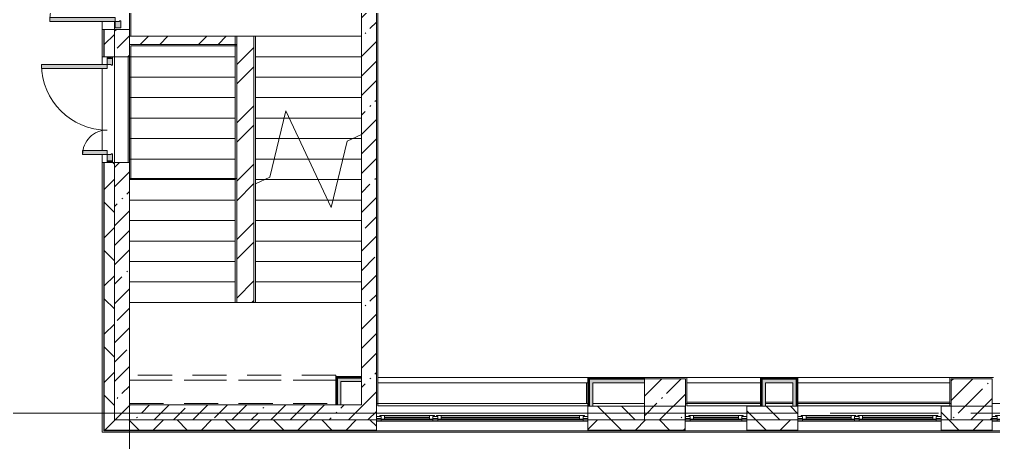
# Model space of a CAD drawing. Header units: millimetres. Extents: x 81711 to 274967, y -8553 to 29000.
# Drawn here: x 146454 to 160735, y -431 to 5765 of the extents above; entities that cross this region are included whole.
import ezdxf

# ---------------------------------------------------------------- set-up
doc = ezdxf.new("R2010")
doc.units = ezdxf.units.MM
doc.linetypes.add('200_ШТРИХ__ш1_п0_6_', pattern=[800, 500, -300])
doc.linetypes.add('Осевая', pattern=[3175, 635, -476.25, 1587.5, -476.25])
for name, color, linetype, lineweight in [('A-DETL-MBND-1', 7, '200_ШТРИХ__ш1_п0_6_', 9), ('A-GLAZ-3', 7, 'Continuous', 5), ('A-WALL', 7, 'Continuous', 9), ('A-WALL-10', 7, 'Continuous', 5), ('I-WALL-27', 7, 'Continuous', 5), ('S-COLS-1', 7, 'Continuous', 5), ('S-STRS-2', 7, 'Continuous', 5), ('S-STRS-MBND-1', 7, 'Continuous', 5), ('Оси', 7, 'Continuous', 9), ('Оси-2', 7, 'Осевая', 9)]:
    doc.layers.add(name, color=color, linetype=linetype, lineweight=lineweight)
for name, color, linetype, lineweight, true_color in [('A-DOOR-5', 7, 'Continuous', 5, 0xe2e2e2), ('A-DOOR-6', 7, 'Continuous', 5, 0xaaaaaa), ('A-DOOR-FRAM-4', 7, 'Continuous', 5, 0xaaaaaa), ('A-FLOR-2', 7, 'Continuous', 5, 0xaaaaaa), ('I-WALL-25', 7, 'Continuous', 5, 0xe7e7e7), ('I-WALL-26', 7, 'Continuous', 9, 0xe7e7e7)]:
    doc.layers.add(name, color=color, linetype=linetype, lineweight=lineweight, true_color=true_color)
pattern_1 = [(45, (147956.67, 0), (-353.5534, 353.5534), []), (135, (147956.67, 0), (-353.5534, -353.5534), [])]
pattern_2 = [(45, (147956.67, 0), (-285.123, 285.123), []), (45, (148241.8, 0), (-285.123, 285.123), [504.031, -100.806, 16.764, -84.042])]
pattern_3 = [(45, (147956.7, 0), (-427.684, 427.684), []), (45, (148241.8, 0), (-427.684, 427.684), [])]
pattern_4 = [(45, (147956.7, 0), (-530.33, 530.33), []), (135, (147956.7, 0), (-530.33, -530.33), [])]

# ---------------------------------------------------------------- blocks, each defined once
blk = doc.blocks.new('120_Окно_СКБ_1Ст - 120_Окно_СКБ_1Ст 900х2500_h_-22445987-1_5_3_птичка')
at = {"layer": 'A-GLAZ-3'}
for p, q in [((-450, -127), (-450, -57)), ((-450, -57), (-380, -57)), ((450, -57), (-450, -57)), ((-380, -127), (-450, -127)), ((-450, -127), (-400, -127)), ((-380, -127), (-400, -127)), ((-400, -127), (-400, -137)), ((-400, -137), (400, -137)), ((400, -137), (-400, -137)), ((-380, -57), (-380, -127)), ((380, -87), (-380, -87)), ((-380, -87), (-380, -127)), ((-330, -137), (-330, -87)), ((-330, -107), (330, -107)), ((330, -117), (-330, -117)), ((330, -137), (330, -87)), ((380, -127), (380, -57)), ((380, -57), (450, -57)), ((380, -127), (380, -87)), ((450, -127), (380, -127)), ((400, -127), (380, -127)), ((400, -127), (450, -127)), ((400, -137), (400, -127)), ((450, -57), (450, -127))]:
    blk.add_line(p, q, dxfattribs=at)
blk = doc.blocks.new('120_Окно_СКБ_2Ст - 120_Окно_СКБ_2Ст 2100х2500 _мал створка справа_-22445857-1_5_3_птичка')
at = {"layer": 'A-GLAZ-3'}
for p, q in [((-1050, -127), (-1050, -57)), ((-1050, -57), (-980, -57)), ((1050, -57), (-1050, -57)), ((-980, -127), (-1050, -127)), ((-1050, -127), (-1000, -127)), ((-980, -127), (-1000, -127)), ((-1000, -127), (-1000, -137)), ((-1000, -137), (170, -137)), ((170, -137), (-1000, -137)), ((-980, -57), (-980, -127)), ((150, -87), (-980, -87)), ((-980, -87), (-980, -127)), ((-930, -137), (-930, -87)), ((-930, -107), (100, -107)), ((100, -117), (-930, -117)), ((100, -137), (100, -87)), ((150, -127), (150, -57)), ((150, -57), (220, -57)), ((150, -127), (150, -87)), ((220, -127), (150, -127)), ((170, -127), (150, -127)), ((170, -127), (200, -127)), ((170, -137), (170, -127)), ((220, -127), (200, -127)), ((200, -127), (200, -137)), ((200, -137), (1000, -137)), ((1000, -137), (200, -137)), ((220, -57), (220, -127)), ((980, -87), (220, -87)), ((220, -87), (220, -127)), ((270, -137), (270, -87)), ((270, -107), (930, -107)), ((930, -117), (270, -117)), ((930, -137), (930, -87)), ((980, -127), (980, -57)), ((980, -57), (1050, -57)), ((980, -127), (980, -87)), ((1050, -127), (980, -127)), ((1000, -127), (980, -127)), ((1000, -127), (1050, -127)), ((1000, -137), (1000, -127)), ((1050, -57), (1050, -127))]:
    blk.add_line(p, q, dxfattribs=at)
blk = doc.blocks.new('120_Окно_СКБ_2Ст - 120_Окно_СКБ_2Ст 3100х2500 _мал_створка слева_-V112-1_5_3_птичка')
at = {"layer": 'A-GLAZ-3'}
for p, q in [((-1550, -127), (-1550, -57)), ((-1550, -57), (-1480, -57)), ((1550, -57), (-1550, -57)), ((-1480, -127), (-1550, -127)), ((-1550, -127), (-1500, -127)), ((-1480, -127), (-1500, -127)), ((-1500, -127), (-1500, -137)), ((-1500, -137), (670, -137)), ((670, -137), (-1500, -137)), ((-1480, -57), (-1480, -127)), ((650, -87), (-1480, -87)), ((-1480, -87), (-1480, -127)), ((-1430, -137), (-1430, -87)), ((-1430, -107), (600, -107)), ((600, -117), (-1430, -117)), ((600, -137), (600, -87)), ((650, -127), (650, -57)), ((650, -57), (720, -57)), ((650, -127), (650, -87)), ((720, -127), (650, -127)), ((670, -127), (650, -127)), ((670, -127), (700, -127)), ((670, -137), (670, -127)), ((720, -127), (700, -127)), ((700, -127), (700, -137)), ((700, -137), (1500, -137)), ((1500, -137), (700, -137)), ((720, -57), (720, -127)), ((1480, -87), (720, -87)), ((720, -87), (720, -127)), ((770, -137), (770, -87)), ((770, -107), (1430, -107)), ((1430, -117), (770, -117)), ((1430, -137), (1430, -87)), ((1480, -127), (1480, -57)), ((1480, -57), (1550, -57)), ((1480, -127), (1480, -87)), ((1550, -127), (1480, -127)), ((1500, -127), (1480, -127)), ((1500, -127), (1550, -127)), ((1500, -137), (1500, -127)), ((1550, -57), (1550, -127))]:
    blk.add_line(p, q, dxfattribs=at)
blk = doc.blocks.new('110_Дверь_СКБ_2Ст_Наружная - ДН-1_л__ Двухстворчатая 1350 х3200 _ЛК_ в свету с верхним остеклением 2-22796854-1_5_3_птичка')
at = {"layer": 'A-DOOR-5'}
for points in [[(-715.5, 101), (-715.5, -91), (-655.5, -91), (-655.5, 869), (-715.5, 869)], [(694.5, -79), (694.5, -91), (754.5, -91), (754.5, 419), (694.5, 419), (694.5, -12.6)]]:
    blk.add_hatch(color=256, dxfattribs=at).paths.add_polyline_path(points)
h = blk.add_hatch(color=256, dxfattribs=at)
h.paths.add_polyline_path([(-805.5, -171), (-705.5, -171), (-705.5, -151), (-715.5, -151), (-715.5, -91), (-805.5, -91)])
h.paths.add_polyline_path([(744.5, -171), (844.5, -171), (844.5, -91), (754.5, -91), (754.5, -151), (744.5, -151)])
at = {"layer": 'A-DOOR-6'}
for p, q in [((-715.5, 869), (-715.5, -91)), ((-655.5, 869), (-715.5, 869)), ((-655.5, -91), (-655.5, 869)), ((754.5, 419), (694.5, 419)), ((694.5, 419), (694.5, -91)), ((754.5, -91), (754.5, 419)), ((-715.5, -91), (-655.5, -91)), ((694.5, -91), (754.5, -91))]:
    blk.add_line(p, q, dxfattribs=at)
for centre, radius, start, end in [((-715.5, -91), 960, 0, 90), ((754.5, -91), 510, 90, 180)]:
    blk.add_arc(centre, radius, start, end, dxfattribs=at)
at = {"layer": 'A-DOOR-FRAM-4'}
for p, q in [((-715.5, -91), (-805.5, -91)), ((-805.5, -91), (-805.5, -171)), ((-715.5, -151), (-715.5, -91)), ((754.5, -91), (754.5, -151)), ((844.5, -91), (754.5, -91)), ((844.5, -171), (844.5, -91)), ((-805.5, -171), (-705.5, -171)), ((-705.5, -151), (-715.5, -151)), ((-705.5, -171), (-705.5, -151)), ((754.5, -151), (744.5, -151)), ((744.5, -151), (744.5, -171)), ((744.5, -171), (844.5, -171))]:
    blk.add_line(p, q, dxfattribs=at)
blk = doc.blocks.new('110_Дверь_СКБ_2Ст_Наружная - ДН-3_л__ Двухстворчатая 1200 х3200 из подвала EI30-23666533-1_5_3_птичка')
at = {"layer": 'A-DOOR-5'}
for points in [[(620, 989), (620, 29), (680, 29), (680, 989)], [(-640, 71), (-640, 29), (-580, 29), (-580, 389), (-640, 389), (-640, 79)]]:
    blk.add_hatch(color=256, dxfattribs=at).paths.add_polyline_path(points)
h = blk.add_hatch(color=256, dxfattribs=at)
h.paths.add_polyline_path([(-730, -51), (-630, -51), (-630, -31), (-640, -31), (-640, 29), (-730, 29)])
h.paths.add_polyline_path([(670, -51), (770, -48), (770, 29), (680, 29), (680, -31), (670, -31)])
at = {"layer": 'A-DOOR-6'}
h = blk.add_hatch(dxfattribs=at)
h.set_pattern_fill('FP_55', color=256, style=0, pattern_type=2)
h.set_pattern_definition([(135, (1526.41, 143.685), (-14.14214, -14.14214), []), (225, (1526.41, 143.685), (14.14214, -14.14214), [])])
h.paths.add_polyline_path([(770, -48), (772, -51), (795, -51), (795, 29), (770, 29), (770, -31)])
at = {"layer": 'A-DOOR-FRAM-4'}
h = blk.add_hatch(dxfattribs=at)
h.set_pattern_fill('FP_56', color=256, style=0, pattern_type=2)
h.set_pattern_definition([(45, (-596.384, 143.685), (-14.1421, 14.1421), []), (135, (-596.384, 143.685), (-14.1421, -14.1421), [])])
h.paths.add_polyline_path([(-755, 29), (-755, -51), (-730, -51), (-730, 29)])
at = {"layer": 'A-DOOR-6'}
for p, q in [((680, 989), (620, 989)), ((620, 989), (620, 29)), ((680, 29), (680, 989)), ((-640, 389), (-640, 29)), ((-580, 389), (-640, 389)), ((-580, 29), (-580, 389)), ((-640, 29), (-580, 29)), ((620, 29), (680, 29))]:
    blk.add_line(p, q, dxfattribs=at)
for centre, radius, start, end in [((680, 29), 960, 90, 180), ((-640, 29), 360, 0, 90)]:
    blk.add_arc(centre, radius, start, end, dxfattribs=at)
at = {"layer": 'A-DOOR-FRAM-4'}
for p, q in [((-730, 29), (-755, 29)), ((-755, 29), (-755, -51)), ((-640, 29), (-730, 29)), ((-730, 29), (-730, -51)), ((-730, -51), (-730, 29)), ((-640, -31), (-640, 29)), ((680, 29), (680, -31)), ((770, 29), (680, 29)), ((770, -51), (770, 29)), ((795, 29), (770, 29)), ((770, 29), (770, -51)), ((795, -51), (795, 29)), ((-755, -51), (-730, -51)), ((-730, -51), (-630, -51)), ((-630, -31), (-640, -31)), ((-630, -51), (-630, -31)), ((680, -31), (670, -31)), ((670, -31), (670, -51)), ((670, -51), (770, -51)), ((770, -51), (795, -51))]:
    blk.add_line(p, q, dxfattribs=at)
blk = doc.blocks.new('Зашивка приборов отопления18 - Зашивка приборов отопления-33281779-1_5_3_птичка')
at = {"layer": 'A-WALL-10'}
for p, q in [((12140, 520), (9910, 520)), ((12140, 445), (9910, 445)), ((9910, 445), (12140, 445)), ((12140, 445), (12140, 520)), ((12140, 105), (12140, 445)), ((9910, 105), (12140, 105))]:
    blk.add_line(p, q, dxfattribs=at)
blk = doc.blocks.new('Зашивка приборов отопления16 - Зашивка приборов отопления-33282046-1_5_3_птичка')
at = {"layer": 'A-WALL-10'}
for p, q in [((10990, 520), (9910, 520)), ((9910, 520), (9910, 445)), ((10990, 445), (9910, 445)), ((9910, 445), (9910, 105)), ((9910, 445), (10990, 445)), ((9910, 105), (10990, 105))]:
    blk.add_line(p, q, dxfattribs=at)
blk = doc.blocks.new('Зашивка приборов отопления17 - Зашивка приборов отопления-33282118-1_5_3_птичка')
at = {"layer": 'A-WALL-10'}
for p, q in [((10990, 520), (7910, 520)), ((7910, 520), (7910, 445)), ((10990, 445), (7910, 445)), ((7910, 445), (7910, 105)), ((7910, 445), (10990, 445)), ((7910, 105), (10990, 105))]:
    blk.add_line(p, q, dxfattribs=at)
blk = doc.blocks.new('Зашивка приборов отопления45 - Зашивка приборов отопления-33465879-1_5_3_птичка')
at = {"layer": 'A-DETL-MBND-1'}
for p, q in [((3135, 556), (110, 556)), ((3135, 481), (110, 481)), ((110, 481), (3135, 481)), ((3135, 535), (3135, 556)), ((110, 141), (3135, 141))]:
    blk.add_line(p, q, dxfattribs=at)

msp = doc.modelspace()

# ---------------------------------------------------------------- hatches: boundary and pattern name
at = {"layer": 'A-WALL-10'}
h = msp.add_hatch(dxfattribs=at)
h.set_pattern_fill('FP_94', color=256, style=0, pattern_type=2)
h.set_pattern_definition(pattern_1)
h.paths.add_polyline_path([(147846.7, -100), (147846.7, 3670), (147696.7, 3670), (147696.7, -100)])
h.paths.add_polyline_path([(147818.7, 5220), (147846.7, 5220), (147846.7, 5620), (147696.7, 5620), (147696.7, 5220), (147738.7, 5220)])
h.paths.add_polyline_path([(147696.7, 7320), (147846.7, 7320), (147846.7, 8520), (147696.7, 8520), (147696.7, 7544.6)])
h.paths.add_polyline_path([(147757.3, 10820), (147846.7, 10820), (147846.7, 12220), (147696.7, 12220), (147696.7, 10820)])
h.paths.add_polyline_path([(147846.7, 13120), (147846.1, 15350), (147696.7, 15350), (147696.7, 13120), (147802.4, 13120)])
h = msp.add_hatch(dxfattribs=at)
h.set_pattern_fill('FP_105', color=256, style=0, pattern_type=2)
h.set_pattern_definition([(135, (147956.67, 0), (-176.7767, -176.7767), [])])
h.paths.add_polyline_path([(154786.7, -100), (155616.7, -100), (155616.7, 100), (154786.7, 100), (154786.7, -80)])
h.paths.add_polyline_path([(169866.7, -100), (169866.7, 100), (169566.7, 100), (169566.7, -100)])
h.paths.add_polyline_path([(175266.7, -100), (176266.4, -100), (176266.4, 100), (175266.7, 100), (175266.7, -80)])
h.paths.add_polyline_path([(157866.7, -100), (157866.7, 100), (157116.4, 100), (157116.4, -100)])
h.paths.add_polyline_path([(160116.7, -100), (160116.7, 100), (159966.7, 100), (159966.7, -100)])
h.paths.add_polyline_path([(162816.7, -100), (163566.7, -100), (163566.7, 100), (162816.7, 100), (162816.7, -80)])
h.paths.add_polyline_path([(170591.7, -100), (170591.7, 100), (170466.7, 100), (170466.7, -100)])
h.paths.add_polyline_path([(174366.7, -100), (174366.7, 100), (174116.7, 100), (174116.7, -100)])
h.paths.add_polyline_path([(164466.7, -100), (164616.7, -94.4), (164616.7, 100), (164466.7, 100), (164466.7, -80)])
h.paths.add_polyline_path([(168446.7, -100), (168666.7, -100), (168666.7, 100), (167316.7, 100), (167316.7, -100)])
h.paths.add_polyline_path([(173391.7, -100), (173516.7, -100), (173516.7, 100), (173391.7, 100), (173391.7, -80)])
h = msp.add_hatch(dxfattribs=at)
h.set_pattern_fill('FP_94', color=256, style=0, pattern_type=2)
h.set_pattern_definition(pattern_1)
h.paths.add_polyline_path([(223650.5, -250), (223656.7, -250), (223656.7, -100), (221936.7, -100), (221936.7, -250), (223648.7, -250)])
h.paths.add_polyline_path([(215652.4, -250), (218616.7, -250), (218616.7, -100), (215016.7, -100), (215016.7, -250)])
h.paths.add_polyline_path([(220192.7, -250), (220236.7, -250), (220236.7, -100), (219516.7, -101.8), (219516.7, -250), (220036.7, -250)])
h.paths.add_polyline_path([(213793, -250), (214116.7, -250), (214116.7, -100), (213116.7, -100), (213116.7, -250)])
h.paths.add_polyline_path([(208866.7, -250), (209566.7, -250), (209566.7, -100), (208866.7, -100), (208866.7, -128.3)])
h.paths.add_polyline_path([(207966.7, -250), (207966.7, -100), (207216.7, -100), (207216.7, -250)])
h.paths.add_polyline_path([(211666.7, -250), (212216.7, -250), (212216.7, -100), (211666.7, -100), (211666.7, -121.3)])
h.paths.add_polyline_path([(204495.9, -250), (205116.7, -250), (205116.7, -100), (204366.7, -100), (204366.7, -250)])
h.paths.add_polyline_path([(190694.2, -250), (192266.7, -250), (192266.7, -100), (190694.2, -100), (190694.2, -173.5)])
h.paths.add_polyline_path([(195366.7, -250), (196116.7, -250), (196116.7, -100), (195366.7, -100), (195366.7, -161.8)])
h.paths.add_polyline_path([(197016.7, -250), (197728.2, -250), (197728.2, -100), (197016.7, -100), (197016.7, -157.7)])
h.paths.add_polyline_path([(201266.7, -250), (201266.7, -100), (199828.2, -100), (199828.2, -250), (200777.1, -250)])
h.paths.add_polyline_path([(185046.7, -250), (185046.7, -100), (183926.7, -100), (183926.7, -250), (184972.2, -250)])
h.paths.add_polyline_path([(186996.7, -250), (186996.7, -100), (185946.7, -100), (185946.7, -250), (186831.6, -250)])
h.paths.add_polyline_path([(187896.7, -250), (188594.2, -250), (188594.2, -100), (187896.7, -100), (187896.7, -180.4)])
h.paths.add_polyline_path([(181826.7, -250), (181826.7, -100), (180966.7, -100), (180966.7, -250)])
h.paths.add_polyline_path([(178166.7, -250), (178166.7, -100), (177166.4, -100), (177166.4, -250), (177534.6, -250)])
h.paths.add_polyline_path([(175266.7, -250), (176266.4, -250), (176266.4, -100), (175266.7, -100), (175266.7, -211.8)])
h.paths.add_polyline_path([(174366.7, -250), (174366.7, -100), (173391.7, -100), (173391.7, -250), (173815.7, -250)])
h.paths.add_polyline_path([(163566.7, -250), (163566.7, -100), (162816.7, -100), (162816.7, -250)])
h.paths.add_polyline_path([(164466.7, -250), (165216.7, -250), (165216.7, -100), (164466.7, -100), (164466.7, -238.7)])
h.paths.add_polyline_path([(167316.7, -250), (168666.7, -250), (168666.7, -100), (167316.7, -100), (167316.7, -231.6)])
h.paths.add_polyline_path([(170096.9, -250), (170591.7, -250), (170591.7, -100), (169566.7, -100), (169566.7, -250)])
h.paths.add_polyline_path([(157866.7, -250), (157866.7, -100), (157116.4, -100), (157116.4, -250)])
h.paths.add_polyline_path([(156216.4, -250), (156216.4, -100), (154786.7, -100), (154786.7, -250), (156151.4, -250)])
h.paths.add_polyline_path([(147696.7, -250), (151686.7, -250), (151686.7, -100), (147696.7, -100), (147696.7, -210)])
h.paths.add_polyline_path([(160716.7, -250), (160716.7, -100), (159966.7, -100), (159966.7, -250)])
at = {"layer": 'I-WALL-25'}
msp.add_hatch(color=256, dxfattribs=at).paths.add_polyline_path([(154861.7, 445), (155616.7, 445), (155616.7, 495), (154861.7, 495)])
at = {"layer": 'I-WALL-26'}
for points in [[(151116.7, 460), (151466.7, 460), (151466.7, 510), (151116.7, 510), (151116.7, 481)], [(151116.7, 120), (151166.7, 125.5), (151166.7, 460), (151116.7, 458.7), (151116.7, 121.8)], [(154811.7, 100), (154861.7, 100), (154861.7, 495), (154811.7, 495), (154811.7, 120)], [(157391.4, 445), (157791.7, 445), (157791.7, 495), (157341.4, 495), (157341.4, 445)], [(157391.4, 100), (157391.4, 445), (157341.4, 445), (157341.4, 100)], [(157841.7, 100), (157841.7, 495), (157791.7, 495), (157791.7, 100)]]:
    msp.add_hatch(color=256, dxfattribs=at).paths.add_polyline_path(points)
at = {"layer": 'I-WALL-27'}
h = msp.add_hatch(dxfattribs=at)
h.set_pattern_fill('FP_74', color=256, style=0, pattern_type=2)
h.set_pattern_definition(pattern_2)
h.paths.add_polyline_path([(147846.7, -100), (148066.7, -100), (148066.7, 3670), (147846.7, 3670), (147846.7, 1795.6)])
h.paths.add_polyline_path([(147846.7, 5220), (148066.7, 5220), (148066.7, 5620), (147846.7, 5620), (147846.7, 5400)])
h.paths.add_polyline_path([(147846.7, 7320), (148066.7, 7320), (148066.7, 7900), (147846.7, 7900), (147846.7, 7544.6)])
h = msp.add_hatch(dxfattribs=at)
h.set_pattern_fill('FP_74', color=256, style=0, pattern_type=2)
h.set_pattern_definition(pattern_2)
h.paths.add_polyline_path([(151686.7, 120), (151686.7, 7900), (151466.7, 7900), (151466.7, 120), (151620.4, 120)])
h = msp.add_hatch(dxfattribs=at)
h.set_pattern_fill('FP_125', color=256, style=0, pattern_type=2)
h.set_pattern_definition(pattern_3)
h.paths.add_polyline_path([(148086.7, 5400), (149641.7, 5400), (149641.7, 5520), (148066.7, 5520), (148066.7, 5400)])
h = msp.add_hatch(dxfattribs=at)
h.set_pattern_fill('FP_125', color=256, style=0, pattern_type=2)
h.set_pattern_definition(pattern_3)
h.paths.add_polyline_path([(149891.7, 1620), (149891.7, 5520), (149641.7, 5520), (149641.7, 1620)])
h = msp.add_hatch(dxfattribs=at)
h.set_pattern_fill('FP_192', color=256, style=0, pattern_type=2)
h.set_pattern_definition(pattern_4)
h.paths.add_polyline_path([(154786.7, 100), (154799.2, 100), (154799.2, 520), (154786.7, 520), (154786.7, 120)])
h = msp.add_hatch(dxfattribs=at)
h.set_pattern_fill('FP_192', color=256, style=0, pattern_type=2)
h.set_pattern_definition(pattern_4)
h.paths.add_polyline_path([(154799.2, 507.5), (155616.7, 507.5), (155616.7, 520), (154799.2, 520)])
h = msp.add_hatch(dxfattribs=at)
h.set_pattern_fill('FP_192', color=256, style=0, pattern_type=2)
h.set_pattern_definition(pattern_4)
h.paths.add_polyline_path([(154799.2, 100), (154811.7, 100), (154811.7, 507.5), (154799.2, 507.5), (154799.2, 120)])
h = msp.add_hatch(dxfattribs=at)
h.set_pattern_fill('FP_192', color=256, style=0, pattern_type=2)
h.set_pattern_definition(pattern_4)
h.paths.add_polyline_path([(155221.7, 495), (155616.7, 500), (155616.7, 507.5), (154811.7, 507.5), (154811.7, 495), (154868.9, 495)])
h = msp.add_hatch(dxfattribs=at)
h.set_pattern_fill('FP_192', color=256, style=0, pattern_type=2)
h.set_pattern_definition(pattern_4)
h.paths.add_polyline_path([(157328.9, 100), (157328.9, 507.5), (157316.4, 507.5), (157316.4, 100)])
h = msp.add_hatch(dxfattribs=at)
h.set_pattern_fill('FP_192', color=256, style=0, pattern_type=2)
h.set_pattern_definition(pattern_4)
h.paths.add_polyline_path([(157341.4, 100), (157341.4, 495), (157328.9, 494.7), (157328.9, 100)])
h = msp.add_hatch(dxfattribs=at)
h.set_pattern_fill('FP_192', color=256, style=0, pattern_type=2)
h.set_pattern_definition(pattern_4)
h.paths.add_polyline_path([(157854.2, 100), (157854.2, 507.5), (157841.7, 507.5), (157841.7, 100)])
h = msp.add_hatch(dxfattribs=at)
h.set_pattern_fill('FP_192', color=256, style=0, pattern_type=2)
h.set_pattern_definition(pattern_4)
h.paths.add_polyline_path([(157866.7, 100), (157866.7, 520), (157854.2, 520), (157854.2, 100)])
h = msp.add_hatch(dxfattribs=at)
h.set_pattern_fill('FP_74', color=256, style=0, pattern_type=2)
h.set_pattern_definition(pattern_2)
h.paths.add_polyline_path([(149916.7, -100), (151686.7, -100), (151686.7, 120), (148066.7, 120), (148066.7, -100), (149616.7, -100)])
at = {"layer": 'S-COLS-1'}
h = msp.add_hatch(dxfattribs=at)
h.set_pattern_fill('FP_74', color=256, style=0, pattern_type=2)
h.set_pattern_definition(pattern_2)
h.paths.add_polyline_path([(156151.4, -100), (156216.7, -100), (156216.7, 500), (155616.7, 500), (155616.7, -100)])
h = msp.add_hatch(dxfattribs=at)
h.set_pattern_fill('FP_74', color=256, style=0, pattern_type=2)
h.set_pattern_definition(pattern_2)
h.paths.add_polyline_path([(160116.7, -100), (160716.7, -100), (160716.7, 500), (160116.7, 500), (160116.7, -80)])

# ---------------------------------------------------------------- linework, layer by layer
at = {"layer": 'A-FLOR-2'}
for p, q in [((148086.7, 7660), (148086.7, 5520)), ((151706.7, 7693), (151706.7, 520)), ((149891.7, 5520), (149916.7, 5520)), ((149641.7, 5379.5), (148087.2, 5379.5)), ((148087.2, 5379.5), (148087.2, 3435)), ((148046.7, 5220), (148046.7, 3670)), ((148066.7, 3435), (149641.7, 3435)), ((151706.7, 445), (151706.7, 140)), ((154766.7, 445), (151706.7, 445)), ((154766.7, 140), (154766.7, 445)), ((155616.7, 520), (156236.4, 520)), ((156236.4, 445), (156236.4, 159.9)), ((157316.4, 445), (156236.4, 445)), ((160096.7, 445), (157866.7, 445)), ((160096.7, 520), (160735.2, 520)), ((160096.7, 159.9), (160096.7, 445)), ((156236.4, 159.9), (157316.4, 159.9)), ((157391.4, 159.9), (157791.7, 159.9)), ((157866.7, 159.9), (160096.7, 159.9))]:
    msp.add_line(p, q, dxfattribs=at)
at = {"layer": 'A-WALL'}
for p, q in [((147693.7, 5620), (147693.7, 5220)), ((147696.7, 5620), (147696.7, 5220)), ((147846.7, 5220), (147846.7, 5620)), ((148066.7, 5520), (148066.7, 5400)), ((149641.7, 5400), (149641.7, 5520)), ((147693.7, 3670), (147693.7, -253)), ((147696.7, 3670), (147696.7, -250)), ((147846.7, -100), (147846.7, 3670)), ((151104.2, 522.5), (151466.7, 522.5)), ((151104.2, 120), (151104.2, 522.5)), ((151116.7, 510), (151466.7, 510)), ((151116.7, 120), (151116.7, 510)), ((151466.7, 460), (151466.7, 535)), ((154799.2, 100), (154799.2, 507.5)), ((155616.7, 507.5), (154799.2, 507.5)), ((154811.7, 100), (154811.7, 495)), ((155616.7, 495), (154811.7, 495)), ((157328.9, 507.5), (157854.2, 507.5)), ((157328.9, 100), (157328.9, 507.5)), ((157341.4, 495), (157841.7, 495)), ((157341.4, 100), (157341.4, 495)), ((157841.7, 495), (157841.7, 100)), ((157854.2, 507.5), (157854.2, 100)), ((151091.7, 120), (151166.7, 120)), ((156216.4, -100), (154786.7, -100)), ((157866.7, -100), (157116.4, -100)), ((160716.7, -100), (159966.7, -100)), ((147693.7, -253), (151686.7, -253)), ((147696.7, -250), (151686.7, -250)), ((154786.7, -250), (156216.4, -250)), ((154786.7, -253), (156216.4, -253)), ((157116.4, -250), (157866.7, -250)), ((157116.4, -253), (157866.7, -253)), ((159966.7, -250), (160716.7, -250)), ((159966.7, -253), (160716.7, -253))]:
    msp.add_line(p, q, dxfattribs=at)
at = {"layer": 'A-WALL-10'}
for p, q in [((147666.7, 5105), (147666.7, 5735)), ((147846.7, 5735), (147846.7, 5620)), ((147846.7, 5620), (147666.7, 5620)), ((147688.7, 5620), (147688.7, 5220)), ((147666.7, 5220), (147738.7, 5220)), ((147818.7, 5220), (147846.7, 5220)), ((147846.7, 5220), (147846.7, 3670)), ((147666.7, 3845), (147666.7, 5045)), ((147666.7, -280), (147666.7, 3785)), ((147738.7, 3670), (147666.7, 3670)), ((147688.7, 3670), (147688.7, -258)), ((147846.7, 3670), (147818.7, 3670)), ((154786.7, 100), (154786.7, -258)), ((156216.4, 100), (154861.7, 100)), ((156216.4, -258), (156216.4, 100)), ((157791.7, 100), (157116.4, 100)), ((157116.4, 100), (157116.4, -258)), ((157866.7, -258), (157866.7, 100)), ((160716.7, 100), (159966.7, 100)), ((159966.7, 100), (159966.7, -258)), ((160716.7, -258), (160716.7, 100)), ((154786.7, -100), (151686.7, -100)), ((151686.7, -258), (151686.7, -100)), ((156216.7, -100), (157116.4, -100)), ((157866.7, -100), (159966.7, -100)), ((160716.7, -100), (162816.7, -100)), ((220236.7, -280), (147666.7, -280)), ((160716.7, -258), (147688.7, -258)), ((160716.7, -258), (174366.7, -258))]:
    msp.add_line(p, q, dxfattribs=at)
at = {"layer": 'I-WALL-27'}
for p, q in [((151686.7, -100), (151686.7, 7900)), ((148066.7, 7680), (148066.7, 5520)), ((151466.7, 7680), (151466.7, 535)), ((147846.7, 5620), (147846.7, 5735)), ((148066.7, 5620), (147846.7, 5620)), ((149891.7, 5520), (148066.7, 5520)), ((149891.7, 1620), (149891.7, 5520)), ((148066.7, 120), (148066.7, 5400)), ((148066.7, 5400), (149641.7, 5400)), ((149641.7, 5400), (149641.7, 1620)), ((147846.7, 5220), (148066.7, 5220)), ((147846.7, 3670), (147846.7, 5220)), ((148066.7, 3670), (147846.7, 3670)), ((149641.7, 1620), (149891.7, 1620)), ((151466.7, 535), (151091.7, 535)), ((151091.7, 535), (151091.7, 120)), ((151166.7, 460), (151466.7, 460)), ((151166.7, 120), (151166.7, 460)), ((151466.7, 460), (151466.7, 120)), ((154786.7, 520), (154786.7, 100)), ((155616.7, 520), (154786.7, 520)), ((154861.7, 100), (154861.7, 445)), ((154861.7, 445), (155616.7, 445)), ((155616.7, 445), (155616.7, 520)), ((157866.7, 520), (157316.4, 520)), ((157316.4, 520), (157316.4, 100)), ((157391.4, 445), (157791.7, 445)), ((157391.4, 100), (157391.4, 445)), ((157791.7, 445), (157791.7, 100)), ((157866.7, 100), (157866.7, 520)), ((151091.7, 120), (148066.7, 120)), ((151466.7, 120), (151166.7, 120)), ((151686.7, 140), (154786.7, 140)), ((154786.7, 100), (154861.7, 100)), ((154861.7, 140), (155616.7, 140)), ((156216.7, 140), (157316.4, 140)), ((157391.4, 140), (157791.7, 140)), ((157791.7, 100), (157866.7, 100)), ((157866.7, 140), (160116.7, 140)), ((160716.7, 140), (162816.7, 140)), ((147846.7, -100), (151686.7, -100)), ((151756.7, -80), (151686.7, -80)), ((152586.7, -80), (152516.7, -80)), ((154786.7, -80), (154716.7, -80)), ((156286.4, -80), (156216.7, -80)), ((157116.4, -80), (157046.4, -80)), ((157936.7, -80), (157866.7, -80)), ((158766.7, -80), (158696.7, -80)), ((159966.7, -80), (159896.7, -80)), ((160786.7, -80), (160716.7, -80))]:
    msp.add_line(p, q, dxfattribs=at)
at = {"layer": 'S-COLS-1'}
for p, q in [((156216.7, 500), (155616.7, 500)), ((155616.7, 500), (155616.7, -100)), ((156216.7, -100), (156216.7, 500)), ((160716.7, 500), (160116.7, 500)), ((160116.7, 500), (160116.7, -100)), ((160716.7, -100), (160716.7, 500)), ((155616.7, -100), (156216.7, -100)), ((160116.7, -100), (160716.7, -100))]:
    msp.add_line(p, q, dxfattribs=at)
at = {"layer": 'S-STRS-2'}
for p, q in [((151466.7, 5520), (149916.7, 5520)), ((149916.7, 5520), (149916.7, 5220)), ((151466.7, 5520), (149916.7, 5520)), ((149916.7, 5220), (149916.7, 4920)), ((151466.7, 5220), (149916.7, 5220)), ((151466.7, 5220), (149916.7, 5220)), ((149916.7, 4920), (149916.7, 4620)), ((151466.7, 4920), (149916.7, 4920)), ((151466.7, 4920), (149916.7, 4920)), ((149916.7, 4620), (149916.7, 4320)), ((151466.7, 4620), (149916.7, 4620)), ((151466.7, 4620), (149916.7, 4620)), ((149916.7, 4320), (149916.7, 4020)), ((150335.2, 4320), (149916.7, 4320)), ((150335.2, 4320), (149916.7, 4320)), ((150411.9, 4320), (150335.2, 4320)), ((150411.9, 4320), (150335.2, 4320)), ((151466.7, 4320), (150411.9, 4320)), ((151466.7, 4320), (150411.9, 4320)), ((149916.7, 4020), (149916.7, 3720)), ((150262.3, 4020), (149916.7, 4020)), ((150262.3, 4020), (149916.7, 4020)), ((150551.8, 4020), (150262.3, 4020)), ((150551.8, 4020), (150262.3, 4020)), ((151335, 4020), (150551.8, 4020)), ((151335, 4020), (150551.8, 4020)), ((151466.7, 4020), (151335, 4020)), ((151466.7, 4020), (151335, 4020)), ((149916.7, 3720), (149916.7, 3420)), ((150189.4, 3720), (149916.7, 3720)), ((150189.4, 3720), (149916.7, 3720)), ((150691.7, 3720), (150189.4, 3720)), ((150691.7, 3720), (150189.4, 3720)), ((151193.9, 3720), (150691.7, 3720)), ((151193.9, 3720), (150691.7, 3720)), ((151466.7, 3720), (151193.9, 3720)), ((151466.7, 3720), (151193.9, 3720)), ((148087.7, 3435), (148087.7, 3420)), ((149620.7, 3420), (149620.7, 3435)), ((148066.7, 3420), (149616.7, 3420)), ((148066.7, 3420), (149616.7, 3420)), ((149616.7, 3420), (149620.7, 3420)), ((149616.7, 3120), (149616.7, 3420)), ((149916.7, 3420), (149916.7, 3358.6)), ((150048.3, 3420), (149916.7, 3420)), ((150048.3, 3420), (149916.7, 3420)), ((149916.7, 3358.6), (149916.7, 3120)), ((150831.6, 3420), (150048.3, 3420)), ((150831.6, 3420), (150048.3, 3420)), ((151121, 3420), (150831.6, 3420)), ((151121, 3420), (150831.6, 3420)), ((151466.7, 3420), (151121, 3420)), ((151466.7, 3420), (151121, 3420)), ((148066.7, 3120), (149616.7, 3120)), ((148066.7, 3120), (149616.7, 3120)), ((149616.7, 2820), (149616.7, 3120)), ((149916.7, 3120), (149916.7, 2820)), ((150971.5, 3120), (149916.7, 3120)), ((150971.5, 3120), (149916.7, 3120)), ((151048.1, 3120), (150971.5, 3120)), ((151048.1, 3120), (150971.5, 3120)), ((151466.7, 3120), (151048.1, 3120)), ((151466.7, 3120), (151048.1, 3120)), ((148066.7, 2820), (149616.7, 2820)), ((148066.7, 2820), (149616.7, 2820)), ((149616.7, 2520), (149616.7, 2820)), ((149916.7, 2820), (149916.7, 2520)), ((151466.7, 2820), (149916.7, 2820)), ((151466.7, 2820), (149916.7, 2820)), ((148066.7, 2520), (149616.7, 2520)), ((148066.7, 2520), (149616.7, 2520)), ((149616.7, 2220), (149616.7, 2520)), ((149916.7, 2520), (149916.7, 2220)), ((151466.7, 2520), (149916.7, 2520)), ((151466.7, 2520), (149916.7, 2520)), ((148066.7, 2220), (149616.7, 2220)), ((148066.7, 2220), (149616.7, 2220)), ((149616.7, 1920), (149616.7, 2220)), ((149916.7, 2220), (149916.7, 1920)), ((151466.7, 2220), (149916.7, 2220)), ((151466.7, 2220), (149916.7, 2220)), ((148066.7, 1920), (149616.7, 1920)), ((148066.7, 1920), (149616.7, 1920)), ((149616.7, 1620), (149616.7, 1920)), ((149916.7, 1920), (149916.7, 1620)), ((151466.7, 1920), (149916.7, 1920)), ((151466.7, 1920), (149916.7, 1920)), ((148066.7, 1620), (149616.7, 1620)), ((148066.7, 1620), (149616.7, 1620)), ((149641.7, 1620), (149616.7, 1620)), ((149916.7, 1620), (149891.7, 1620)), ((151466.7, 1620), (149916.7, 1620)), ((151466.7, 1620), (149916.7, 1620))]:
    msp.add_line(p, q, dxfattribs=at)
at = {"layer": 'S-STRS-MBND-1'}
for p, q in [((148066.7, 5520), (149616.7, 5520)), ((148066.7, 1620), (148066.7, 5520)), ((149616.7, 1620), (149616.7, 5520)), ((148066.7, 5220), (149616.7, 5220)), ((148066.7, 5220), (149616.7, 5220)), ((148066.7, 4920), (149616.7, 4920)), ((148066.7, 4920), (149616.7, 4920)), ((148066.7, 4620), (149616.7, 4620)), ((148066.7, 4620), (149616.7, 4620)), ((150125.2, 3455.9), (150361.5, 4428.1)), ((150361.5, 4428.1), (151021.8, 3011.9)), ((148066.7, 4320), (149616.7, 4320)), ((148066.7, 4320), (149616.7, 4320)), ((150411.9, 4320), (150335.2, 4320)), ((150411.9, 4320), (150335.2, 4320)), ((148066.7, 4020), (149616.7, 4020)), ((148066.7, 4020), (149616.7, 4020)), ((150551.8, 4020), (150262.3, 4020)), ((150551.8, 4020), (150262.3, 4020)), ((151258.1, 3984.1), (151466.7, 4081.4)), ((151466.7, 4020), (151335, 4020)), ((151466.7, 4020), (151335, 4020)), ((151021.8, 3011.9), (151258.1, 3984.1)), ((148066.7, 3720), (149616.7, 3720)), ((148066.7, 3720), (149616.7, 3720)), ((150691.7, 3720), (150189.4, 3720)), ((150691.7, 3720), (150189.4, 3720)), ((151466.7, 3720), (151193.9, 3720)), ((151466.7, 3720), (151193.9, 3720)), ((149916.7, 3358.6), (150125.2, 3455.9)), ((148066.7, 3420), (149616.7, 3420)), ((148066.7, 3420), (149616.7, 3420)), ((149916.7, 3358.6), (149916.7, 1620)), ((150831.6, 3420), (150048.3, 3420)), ((150831.6, 3420), (150048.3, 3420)), ((151466.7, 3420), (151121, 3420)), ((151466.7, 3420), (151121, 3420)), ((151466.7, 3420), (151466.7, 1620)), ((148066.7, 3120), (149616.7, 3120)), ((148066.7, 3120), (149616.7, 3120)), ((150971.5, 3120), (149916.7, 3120)), ((150971.5, 3120), (149916.7, 3120)), ((151466.7, 3120), (151048.1, 3120)), ((151466.7, 3120), (151048.1, 3120)), ((148066.7, 2820), (149616.7, 2820)), ((148066.7, 2820), (149616.7, 2820)), ((151466.7, 2820), (149916.7, 2820)), ((151466.7, 2820), (149916.7, 2820)), ((148066.7, 2520), (149616.7, 2520)), ((148066.7, 2520), (149616.7, 2520)), ((151466.7, 2520), (149916.7, 2520)), ((151466.7, 2520), (149916.7, 2520)), ((148066.7, 2220), (149616.7, 2220)), ((148066.7, 2220), (149616.7, 2220)), ((151466.7, 2220), (149916.7, 2220)), ((151466.7, 2220), (149916.7, 2220)), ((148066.7, 1920), (149616.7, 1920)), ((148066.7, 1920), (149616.7, 1920)), ((151466.7, 1920), (149916.7, 1920)), ((151466.7, 1920), (149916.7, 1920)), ((148066.7, 1620), (148066.7, 120)), ((148066.7, 1620), (149616.7, 1620)), ((148066.7, 1620), (149616.7, 1620)), ((149916.7, 1620), (149616.7, 1620)), ((151466.7, 1620), (149916.7, 1620)), ((151466.7, 1620), (149916.7, 1620)), ((151466.7, 120), (151466.7, 1620)), ((148066.7, 120), (151466.7, 120))]:
    msp.add_line(p, q, dxfattribs=at)
at = {"layer": 'Оси'}
for p, q in [((148066.7, 5439), (148066.7, 15380)), ((148066.7, -4552.8), (148066.7, 5388.2)), ((144727.9, 0), (157227.9, 0))]:
    msp.add_line(p, q, dxfattribs=at)
at = {"layer": 'Оси-2'}
for p, q in [((148066.7, 5388.2), (148066.7, 5439)), ((157227.9, 0), (174216.7, 0))]:
    msp.add_line(p, q, dxfattribs=at)

# ---------------------------------------------------------------- block references
at = {"layer": 'A-DETL-MBND-1'}
msp.add_blockref('Зашивка приборов отопления45 - Зашивка приборов отопления-33465879-1_5_3_птичка', (147956.7, 0), dxfattribs=at)
at = {"layer": 'A-DOOR-6', "rotation": 89.99999999999991}
for name, p in [('110_Дверь_СКБ_2Ст_Наружная - ДН-1_л__ Двухстворчатая 1350 х3200 _ЛК_ в свету с верхним остеклением 2-22796854-1_5_3_птичка', (147767.7, 6450.5)), ('110_Дверь_СКБ_2Ст_Наружная - ДН-3_л__ Двухстворчатая 1200 х3200 из подвала EI30-23666533-1_5_3_птичка', (147767.7, 4425.5))]:
    msp.add_blockref(name, p, dxfattribs=at)
at = {"layer": 'A-GLAZ-3', "rotation": 180}
for name, p in [('120_Окно_СКБ_2Ст - 120_Окно_СКБ_2Ст 3100х2500 _мал_створка слева_-V112-1_5_3_птичка', (153236.7, -175)), ('120_Окно_СКБ_1Ст - 120_Окно_СКБ_1Ст 900х2500_h_-22445987-1_5_3_птичка', (156666.4, -175)), ('120_Окно_СКБ_2Ст - 120_Окно_СКБ_2Ст 2100х2500 _мал створка справа_-22445857-1_5_3_птичка', (158916.7, -175)), ('120_Окно_СКБ_2Ст - 120_Окно_СКБ_2Ст 2100х2500 _мал створка справа_-22445857-1_5_3_птичка', (161766.7, -175))]:
    msp.add_blockref(name, p, dxfattribs=at)
at = {"layer": 'A-WALL-10'}
for name, p in [('Зашивка приборов отопления17 - Зашивка приборов отопления-33282118-1_5_3_птичка', (143796.7, 0)), ('Зашивка приборов отопления16 - Зашивка приборов отопления-33282046-1_5_3_птичка', (146326.4, 0)), ('Зашивка приборов отопления18 - Зашивка приборов отопления-33281779-1_5_3_птичка', (147956.7, 0))]:
    msp.add_blockref(name, p, dxfattribs=at)

doc.saveas('drawing.dxf')
